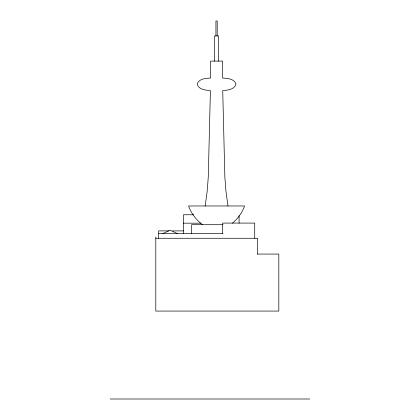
<?xml version="1.0" encoding="UTF-8"?>
<svg xmlns="http://www.w3.org/2000/svg" width="420" height="420" viewBox="0 0 420 420"><rect width="100%" height="100%" fill="white"/><g stroke="black" fill="none" stroke-linecap="round" stroke-linejoin="round"><path stroke-width="0.63" d="M205.144 205.968L207.144 191.562L208.273 177.061L210.41 90.589C205.695 90.216 198.524 89.612 197.159 84.11C198.707 78.656 205.889 78.288 210.614 78.073L210.614 61.105L222.511 61.105L222.511 78.073C227.236 78.288 234.418 78.656 235.966 84.11C234.602 89.612 227.435 90.216 222.721 90.589L224.852 177.061L225.986 191.562L227.981 205.968M232.444 223.183C237.935 218.663 242.156 212.646 244.587 205.968L188.538 205.968C191.242 213.428 196.214 220.038 202.634 224.705M162.823 233.63L170.105 230.155L177.382 233.63M193.688 214.762L183.446 214.762L183.446 233.63M183.446 223.178L200.734 223.178M223.031 224.705L191.588 224.705L191.588 233.63M168.819 230.895L158.702 230.895L158.702 238.266M172.636 230.895L183.446 230.895M158.702 233.63L223.031 233.63M155.809 238.266L257.607 238.266L257.607 254.315M257.607 254.069L278.817 254.069L278.817 311.073L155.809 311.073L155.809 237.017M110.203 399L309.797 399M254.714 238.266L254.714 223.083L222.679 223.083L222.679 233.63M239.08 215.665L239.08 223.178M218.558 61.105L218.558 35.947L214.567 35.947L214.567 61.105M217.203 35.947L217.203 21L215.927 21L215.927 35.947"/></g></svg>
